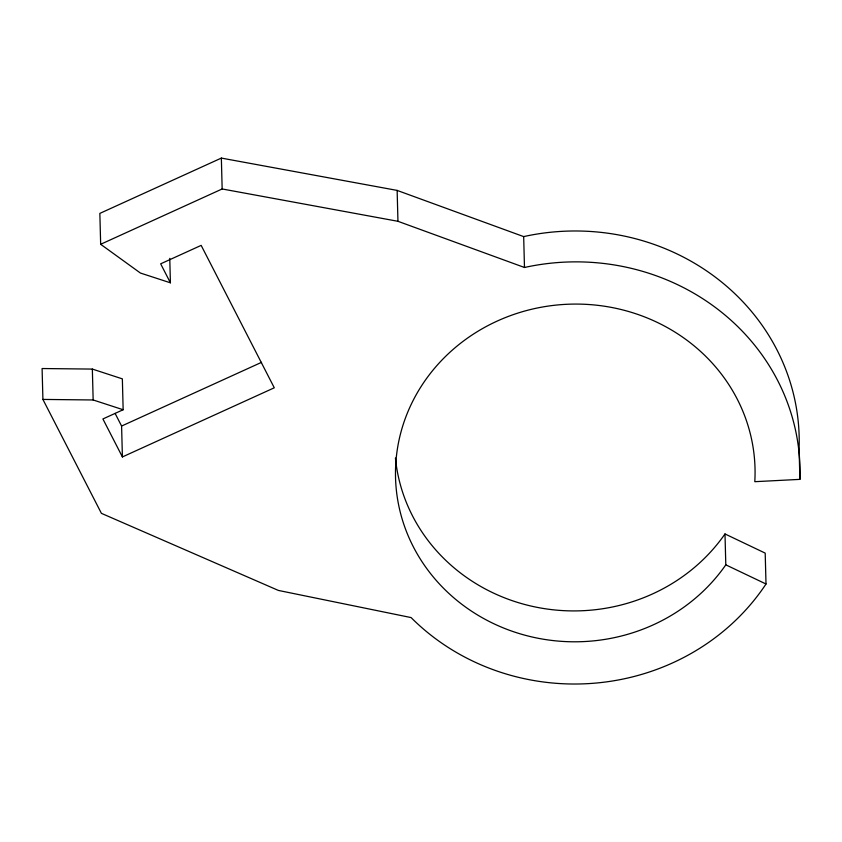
<?xml version="1.0" encoding="UTF-8"?>
<svg xmlns="http://www.w3.org/2000/svg" width="842" height="842" viewBox="0 0 842 842"><rect width="100%" height="100%" fill="white"/><g stroke="black" fill="none" stroke-linecap="round" stroke-linejoin="round"><path stroke-width="1.26" d="M395.424 457.995A179.809 168.853 -1.5 0 0 531.081 606.061A179.809 168.853 -1.5 0 0 724.994 533.954L765.199 553.12L766.009 584.001L725.804 564.835A179.809 168.853 -1.5 0 1 431.388 574.633A179.809 168.853 -1.5 0 1 523.187 311.477A179.809 168.853 -1.5 0 1 754.8 481.687L799.9 479.372L799.09 448.491A224.751 211.068 -1.5 0 0 523.671 236.602L397.14 190.408L221.351 158.085L99.851 213.394L100.661 244.285L140.414 273.04L170.41 282.807L169.768 258.357M100.661 244.285L222.162 188.966L397.95 221.299L524.482 267.482A224.751 211.068 -1.5 0 1 799.9 479.372M766.009 584.001A224.751 211.068 -1.5 0 1 411.085 617.575L278.386 590.431L101.408 513.346L42.91 399.424L42.1 368.533L92.346 369.08L122.353 378.858L123.153 409.738L102.903 418.958L122.406 456.932L274.281 387.794L201.164 245.38L160.664 263.82L170.41 282.807M122.406 456.932L121.595 426.052L261.515 362.355M42.91 399.424L93.157 399.971L123.153 409.738M115.101 413.39L121.595 426.052M724.994 533.954L725.804 564.835M523.671 236.602L524.482 267.482M397.14 190.408L397.95 221.299M221.351 158.085L222.162 188.966M92.346 369.08L93.157 399.971"/></g></svg>
